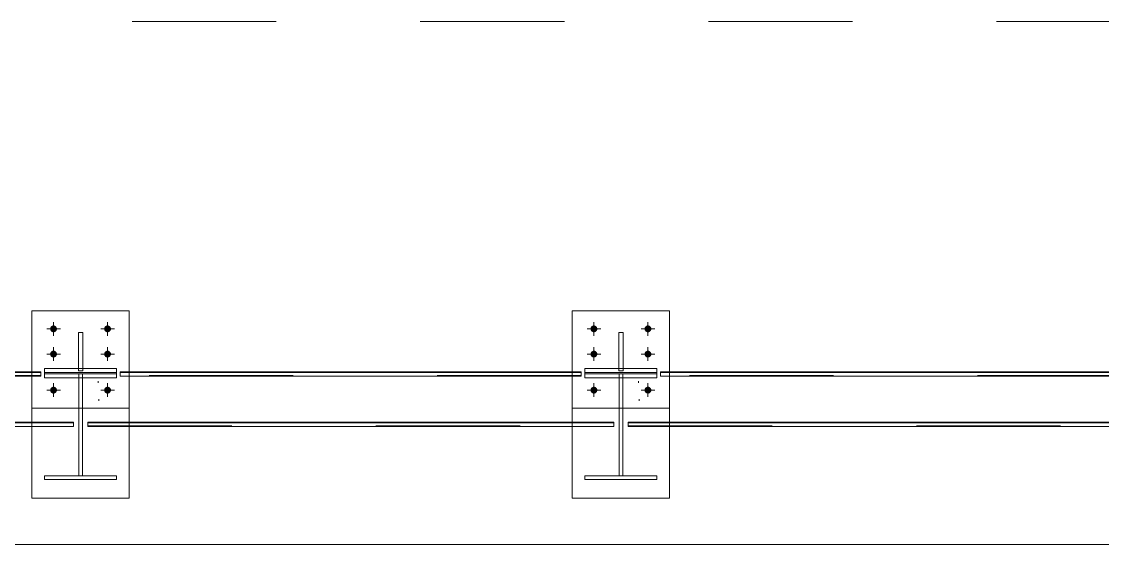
# Model space of a CAD drawing. Header units: millimetres. Extents: x 652937 to 1670132, y 1473552 to 2851037.
# Drawn here: x 663462.421 to 663465.421, y 1524528.47 to 1524529.92 of the extents above; entities that cross this region are included whole.
import ezdxf

# ---------------------------------------------------------------- set-up
doc = ezdxf.new("R2010")
doc.units = ezdxf.units.MM
doc.linetypes.add('XKITLINE00', pattern=[0])
doc.linetypes.add('XKITLINE02', pattern=[4, 2, -2])
doc.layers.add('Bolt', color=7, linetype='Continuous', lineweight=0)
doc.layers.add('Part', color=7, linetype='Continuous', lineweight=0)

# ---------------------------------------------------------------- blocks, each defined once
blk = doc.blocks.new('*A19883058')
at = {"layer": 'Part', "color": 7, "linetype": 'XKITLINE02', "lineweight": 0}
blk.add_line((74.747293, 29.4), (-6.777947, 29.4), dxfattribs=at)
blk = doc.blocks.new('*A19893059')
at = {"layer": 'Part', "color": 7, "linetype": 'XKITLINE00', "lineweight": 0}
blk.add_line((-6.027334, 22.15), (38.47801, 22.15), dxfattribs=at)
blk = doc.blocks.new('*A19913061')
at = {"layer": 'Part', "color": 7, "linetype": 'XKITLINE00', "lineweight": 0}
for p, q in [((7.532724, 24.513858), (7.532724, 24.588961)), ((8.002912, 24.588961), (7.532724, 24.588961)), ((7.532724, 24.588961), (7.533045, 24.534641)), ((7.532724, 24.513858), (7.533045, 24.459538)), ((7.533045, 24.459538), (7.533045, 24.534641)), ((7.533045, 24.534641), (8.533045, 24.534625)), ((8.533045, 24.459522), (7.533045, 24.459538)), ((8.532724, 24.588961), (8.062912, 24.588961)), ((8.532724, 24.588961), (8.533045, 24.534625)), ((8.533045, 24.534625), (8.533045, 24.459522))]:
    blk.add_line(p, q, dxfattribs=at)
at = {"layer": 'Part', "color": 7, "linetype": 'XKITLINE02', "lineweight": 0}
for p, q in [((8.532724, 24.513858), (7.532724, 24.513858)), ((8.062912, 24.588961), (8.002912, 24.588961)), ((8.532724, 24.588961), (8.532724, 24.513858)), ((8.532724, 24.513858), (8.533045, 24.459522))]:
    blk.add_line(p, q, dxfattribs=at)
blk = doc.blocks.new('*A19923062')
at = {"layer": 'Part', "color": 7, "linetype": 'XKITLINE00', "lineweight": 0}
for p, q in [((7.532724, 23.050012), (7.532724, 23.100012)), ((7.532724, 23.100012), (7.533045, 23.100012)), ((7.532724, 23.100012), (8.533045, 23.100012)), ((7.532724, 23.050012), (7.533045, 23.050012)), ((8.533045, 23.050012), (7.532724, 23.050012)), ((7.533045, 23.050012), (7.533045, 23.100012)), ((8.533045, 23.100012), (8.533045, 23.050012))]:
    blk.add_line(p, q, dxfattribs=at)
at = {"layer": 'Part', "color": 7, "linetype": 'XKITLINE02', "lineweight": 0}
for p, q in [((8.532724, 23.100012), (8.533045, 23.100012)), ((8.532724, 23.050012), (8.532724, 23.100012)), ((8.532724, 23.050012), (8.533045, 23.050012))]:
    blk.add_line(p, q, dxfattribs=at)
blk = doc.blocks.new('*A19933063')
at = {"layer": 'Part', "color": 7, "linetype": 'XKITLINE02', "lineweight": 0}
for p, q in [((8.007724, 24.513859), (8.007724, 24.45953)), ((8.057724, 24.513859), (8.007724, 24.513859)), ((8.007724, 24.513859), (8.008045, 24.459531)), ((8.057724, 23.100012), (8.057724, 24.513859)), ((8.057724, 24.513859), (8.058045, 24.45953)), ((8.007724, 23.100012), (8.008045, 23.100012)), ((8.008045, 23.100012), (8.007724, 23.100012))]:
    blk.add_line(p, q, dxfattribs=at)
at = {"layer": 'Part', "color": 7, "linetype": 'XKITLINE00', "lineweight": 0}
for p, q in [((8.007724, 24.45953), (8.007724, 23.100012)), ((8.008045, 23.100012), (8.008045, 24.459531)), ((8.008045, 24.459531), (8.058045, 24.45953)), ((8.058045, 24.45953), (8.058045, 23.100012)), ((8.058045, 23.100012), (8.008045, 23.100012))]:
    blk.add_line(p, q, dxfattribs=at)
blk = doc.blocks.new('*A20003070')
at = {"layer": 'Part', "color": 7, "linetype": 'XKITLINE02', "lineweight": 0}
for p, q in [((1.083003, 24.491829), (1.083004, 24.541761)), ((1.083045, 24.484733), (1.083003, 24.491829)), ((7.483003, 24.491829), (1.083003, 24.491829)), ((7.483003, 24.541761), (7.483003, 24.491829)), ((7.483003, 24.491829), (7.483045, 24.484629)), ((0.632992, 23.84272), (0.632992, 23.833848)), ((0.632992, 23.792789), (0.633045, 23.78378)), ((0.632992, 23.792789), (7.933009, 23.792789)), ((7.93301, 23.84272), (7.933009, 23.792789)), ((7.933009, 23.792789), (7.933063, 23.783661))]:
    blk.add_line(p, q, dxfattribs=at)
at = {"layer": 'Part', "color": 7, "linetype": 'XKITLINE00', "lineweight": 0}
for p, q in [((7.483003, 24.541761), (1.083004, 24.541761)), ((1.083004, 24.541761), (1.083045, 24.534802)), ((1.083045, 24.484733), (1.083045, 24.534802)), ((1.083045, 24.534802), (7.483045, 24.534697)), ((7.483045, 24.484629), (1.083045, 24.484733)), ((7.483003, 24.541761), (7.483045, 24.534697)), ((7.483045, 24.534697), (7.483045, 24.484629)), ((0.632992, 23.84272), (7.93301, 23.84272)), ((0.632992, 23.84272), (0.633045, 23.833848)), ((0.632992, 23.833848), (0.632992, 23.792789)), ((0.633045, 23.78378), (0.633045, 23.833848)), ((0.633045, 23.833848), (7.933063, 23.83373)), ((7.933063, 23.783661), (0.633045, 23.78378)), ((7.93301, 23.84272), (7.933063, 23.83373)), ((7.933063, 23.83373), (7.933063, 23.783661))]:
    blk.add_line(p, q, dxfattribs=at)
blk = doc.blocks.new('*A20013071')
at = {"layer": 'Part', "color": 7, "linetype": 'XKITLINE00', "lineweight": 0}
for p, q in [((14.983003, 24.541761), (8.583003, 24.541761)), ((8.583003, 24.541761), (8.583045, 24.53468)), ((8.583045, 24.484611), (8.583045, 24.53468)), ((8.583045, 24.53468), (14.983046, 24.534576)), ((14.983046, 24.484507), (8.583045, 24.484611)), ((14.983003, 24.541761), (14.983046, 24.534576)), ((14.983046, 24.534576), (14.983046, 24.484507)), ((8.132992, 23.833726), (8.132991, 23.792789)), ((8.132992, 23.84272), (15.43301, 23.84272)), ((8.132992, 23.84272), (8.133045, 23.833726)), ((8.133045, 23.783658), (8.133045, 23.833726)), ((8.133045, 23.833726), (15.433064, 23.833608)), ((15.433064, 23.783539), (8.133045, 23.783658)), ((15.43301, 23.84272), (15.433064, 23.833608)), ((15.433064, 23.833608), (15.433064, 23.783539))]:
    blk.add_line(p, q, dxfattribs=at)
at = {"layer": 'Part', "color": 7, "linetype": 'XKITLINE02', "lineweight": 0}
for p, q in [((8.583003, 24.491829), (8.583003, 24.541761)), ((8.583045, 24.484611), (8.583003, 24.491829)), ((14.983002, 24.491829), (8.583003, 24.491829)), ((14.983003, 24.541761), (14.983002, 24.491829)), ((14.983002, 24.491829), (14.983046, 24.484507)), ((8.132991, 23.792789), (8.133045, 23.783658)), ((8.132991, 23.792789), (15.433009, 23.792789)), ((8.132992, 23.84272), (8.132992, 23.833726)), ((15.43301, 23.84272), (15.433009, 23.792789)), ((15.433009, 23.792789), (15.433064, 23.783539))]:
    blk.add_line(p, q, dxfattribs=at)
blk = doc.blocks.new('*A20023072')
at = {"layer": 'Bolt'}
for points in [[(7.611, 25.148), (7.614, 25.157), (7.618, 25.165), (7.624, 25.173), (7.631, 25.178), (7.64, 25.183), (7.648, 25.186), (7.658, 25.186), (7.667, 25.186), (7.676, 25.183), (7.684, 25.178), (7.691, 25.173), (7.697, 25.165), (7.702, 25.157), (7.704, 25.148), (7.705, 25.139), (7.704, 25.13), (7.702, 25.121), (7.697, 25.113), (7.691, 25.105), (7.684, 25.099), (7.676, 25.095), (7.667, 25.092), (7.658, 25.091), (7.648, 25.092), (7.64, 25.095), (7.631, 25.099), (7.624, 25.105), (7.618, 25.113), (7.614, 25.121), (7.611, 25.13), (7.61, 25.139)], [(8.361, 25.148), (8.364, 25.157), (8.368, 25.165), (8.374, 25.173), (8.381, 25.178), (8.39, 25.183), (8.398, 25.186), (8.408, 25.186), (8.417, 25.186), (8.426, 25.183), (8.434, 25.178), (8.441, 25.173), (8.447, 25.165), (8.452, 25.157), (8.454, 25.148), (8.455, 25.139), (8.454, 25.13), (8.452, 25.121), (8.447, 25.113), (8.441, 25.105), (8.434, 25.099), (8.426, 25.095), (8.417, 25.092), (8.408, 25.091), (8.398, 25.092), (8.39, 25.095), (8.381, 25.099), (8.374, 25.105), (8.368, 25.113), (8.364, 25.121), (8.361, 25.13), (8.36, 25.139)], [(7.611, 24.798), (7.614, 24.807), (7.618, 24.815), (7.624, 24.823), (7.631, 24.828), (7.64, 24.833), (7.648, 24.836), (7.658, 24.836), (7.667, 24.836), (7.676, 24.833), (7.684, 24.828), (7.691, 24.823), (7.697, 24.815), (7.702, 24.807), (7.704, 24.798), (7.705, 24.789), (7.704, 24.78), (7.702, 24.771), (7.697, 24.763), (7.691, 24.755), (7.684, 24.749), (7.676, 24.745), (7.667, 24.742), (7.658, 24.741), (7.648, 24.742), (7.64, 24.745), (7.631, 24.749), (7.624, 24.755), (7.618, 24.763), (7.614, 24.771), (7.611, 24.78), (7.61, 24.789)], [(8.361, 24.798), (8.364, 24.807), (8.368, 24.815), (8.374, 24.823), (8.381, 24.828), (8.39, 24.833), (8.398, 24.836), (8.408, 24.836), (8.417, 24.836), (8.426, 24.833), (8.434, 24.828), (8.441, 24.823), (8.447, 24.815), (8.452, 24.807), (8.454, 24.798), (8.455, 24.789), (8.454, 24.78), (8.452, 24.771), (8.447, 24.763), (8.441, 24.755), (8.434, 24.749), (8.426, 24.745), (8.417, 24.742), (8.408, 24.741), (8.398, 24.742), (8.39, 24.745), (8.381, 24.749), (8.374, 24.755), (8.368, 24.763), (8.364, 24.771), (8.361, 24.78), (8.36, 24.789)], [(7.611, 24.298), (7.614, 24.307), (7.618, 24.315), (7.624, 24.323), (7.631, 24.328), (7.64, 24.333), (7.648, 24.336), (7.658, 24.336), (7.667, 24.336), (7.676, 24.333), (7.684, 24.328), (7.691, 24.323), (7.697, 24.315), (7.702, 24.307), (7.704, 24.298), (7.705, 24.289), (7.704, 24.28), (7.702, 24.271), (7.697, 24.263), (7.691, 24.255), (7.684, 24.249), (7.676, 24.245), (7.667, 24.242), (7.658, 24.241), (7.648, 24.242), (7.64, 24.245), (7.631, 24.249), (7.624, 24.255), (7.618, 24.263), (7.614, 24.271), (7.611, 24.28), (7.61, 24.289)], [(8.361, 24.298), (8.364, 24.307), (8.368, 24.315), (8.374, 24.323), (8.381, 24.328), (8.39, 24.333), (8.398, 24.336), (8.408, 24.336), (8.417, 24.336), (8.426, 24.333), (8.434, 24.328), (8.441, 24.323), (8.447, 24.315), (8.452, 24.307), (8.454, 24.298), (8.455, 24.289), (8.454, 24.28), (8.452, 24.271), (8.447, 24.263), (8.441, 24.255), (8.434, 24.249), (8.426, 24.245), (8.417, 24.242), (8.408, 24.241), (8.398, 24.242), (8.39, 24.245), (8.381, 24.249), (8.374, 24.255), (8.368, 24.263), (8.364, 24.271), (8.361, 24.28), (8.36, 24.289)]]:
    blk.add_hatch(color=7, dxfattribs=at).paths.add_polyline_path(points, flags=17)
at = {"layer": 'Bolt', "color": 7, "linetype": 'XKITLINE00', "lineweight": 0}
for p, q in [((7.658, 25.044), (7.658, 25.234)), ((8.408, 25.044), (8.408, 25.234)), ((7.563, 25.139), (7.753, 25.139)), ((8.313, 25.139), (8.503, 25.139)), ((7.563, 24.789), (7.753, 24.789)), ((7.658, 24.694), (7.658, 24.884)), ((8.313, 24.789), (8.503, 24.789)), ((8.408, 24.694), (8.408, 24.884)), ((7.658, 24.194), (7.658, 24.384)), ((8.408, 24.194), (8.408, 24.384)), ((7.563, 24.289), (7.753, 24.289)), ((8.313, 24.289), (8.503, 24.289))]:
    blk.add_line(p, q, dxfattribs=at)
blk = doc.blocks.new('*A20033073')
at = {"layer": 'Bolt', "color": 7, "linetype": 'XKITLINE02', "lineweight": 0}
for p, q in [((8.277052, 24.388773), (8.276897, 24.414744)), ((8.2874, 24.139325), (8.287245, 24.165296))]:
    blk.add_line(p, q, dxfattribs=at)
blk = doc.blocks.new('*A20043074')
at = {"layer": 'Part', "color": 7, "linetype": 'XKITLINE02', "lineweight": 0}
for p, q in [((8.707405, 25.388983), (7.357395, 25.388983)), ((7.357395, 24.038983), (7.357395, 25.388983)), ((7.357405, 24.038983), (7.357405, 25.388983)), ((8.707395, 25.388983), (8.707395, 24.038983)), ((8.707405, 25.388983), (8.707405, 24.038983)), ((8.707405, 24.038983), (7.357395, 24.038983))]:
    blk.add_line(p, q, dxfattribs=at)
blk = doc.blocks.new('*A20053075')
at = {"layer": 'Part', "color": 7, "linetype": 'XKITLINE00', "lineweight": 0}
for p, q in [((8.062879, 25.088958), (8.002724, 25.088958)), ((8.002724, 25.088958), (8.002724, 24.588958)), ((8.002914, 24.556827), (8.002879, 25.088958)), ((8.062879, 25.088958), (8.062914, 24.556827)), ((8.002724, 24.588958), (8.002914, 24.556827)), ((8.062914, 24.556827), (8.002914, 24.556827))]:
    blk.add_line(p, q, dxfattribs=at)
at = {"layer": 'Part', "color": 7, "linetype": 'XKITLINE02', "lineweight": 0}
for p, q in [((8.062724, 24.588958), (8.062724, 25.088958)), ((8.062724, 25.088958), (8.062879, 25.088958)), ((8.062724, 24.588958), (8.002724, 24.588958)), ((8.062914, 24.556827), (8.062724, 24.588958))]:
    blk.add_line(p, q, dxfattribs=at)
blk = doc.blocks.new('*A20063076')
at = {"layer": 'Part', "color": 7, "linetype": 'XKITLINE00', "lineweight": 0}
for p, q in [((7.357744, 25.388983), (7.357705, 25.388983)), ((8.707744, 25.388983), (7.357744, 25.388983)), ((7.357744, 25.388983), (7.357744, 24.541761)), ((8.707705, 25.388983), (8.707744, 25.388983)), ((8.707744, 25.388983), (8.707744, 24.541761)), ((7.357744, 24.484631), (7.357744, 23.84272)), ((8.707744, 24.484609), (8.707744, 23.84272)), ((7.357744, 23.78367), (7.357744, 22.788983)), ((8.707744, 23.783648), (8.707744, 22.788983)), ((7.357744, 22.788983), (7.357705, 22.788983)), ((8.707744, 22.788983), (7.357744, 22.788983)), ((8.707705, 22.788983), (8.707744, 22.788983))]:
    blk.add_line(p, q, dxfattribs=at)
at = {"layer": 'Part', "color": 7, "linetype": 'XKITLINE02', "lineweight": 0}
for p, q in [((7.357705, 25.388983), (7.357705, 22.788983)), ((8.707705, 25.388983), (8.707705, 22.788983)), ((7.357744, 24.541761), (7.357744, 24.484631)), ((8.707744, 24.541761), (8.707744, 24.484609)), ((7.357744, 23.84272), (7.357744, 23.78367)), ((8.707744, 23.84272), (8.707744, 23.783648))]:
    blk.add_line(p, q, dxfattribs=at)
blk = doc.blocks.new('*A20443114')
at = {"layer": 'Part', "color": 7, "linetype": 'XKITLINE00', "lineweight": 0}
for p, q in [((15.032723, 24.513858), (15.032723, 24.588961)), ((15.502911, 24.588961), (15.032723, 24.588961)), ((15.032723, 24.588961), (15.033046, 24.534519)), ((15.032723, 24.513858), (15.033046, 24.459416)), ((15.033046, 24.459416), (15.033046, 24.534519)), ((15.033046, 24.534519), (16.033046, 24.534503)), ((16.033046, 24.4594), (15.033046, 24.459416)), ((16.032723, 24.588961), (15.562911, 24.588961)), ((16.032723, 24.588961), (16.033046, 24.534503)), ((16.033046, 24.534503), (16.033046, 24.4594))]:
    blk.add_line(p, q, dxfattribs=at)
at = {"layer": 'Part', "color": 7, "linetype": 'XKITLINE02', "lineweight": 0}
for p, q in [((16.032723, 24.513858), (15.032723, 24.513858)), ((15.562911, 24.588961), (15.502911, 24.588961)), ((16.032723, 24.588961), (16.032723, 24.513858)), ((16.032723, 24.513858), (16.033046, 24.4594))]:
    blk.add_line(p, q, dxfattribs=at)
blk = doc.blocks.new('*A20453115')
at = {"layer": 'Part', "color": 7, "linetype": 'XKITLINE00', "lineweight": 0}
for p, q in [((15.032723, 23.050012), (15.032723, 23.100012)), ((15.032723, 23.100012), (15.033046, 23.100012)), ((15.032723, 23.100012), (16.033046, 23.100012)), ((15.032723, 23.050012), (15.033046, 23.050012)), ((16.033046, 23.050012), (15.032723, 23.050012)), ((15.033046, 23.050012), (15.033046, 23.100012)), ((16.033046, 23.100012), (16.033046, 23.050012))]:
    blk.add_line(p, q, dxfattribs=at)
at = {"layer": 'Part', "color": 7, "linetype": 'XKITLINE02', "lineweight": 0}
for p, q in [((16.032723, 23.100012), (16.033046, 23.100012)), ((16.032723, 23.050012), (16.032723, 23.100012)), ((16.032723, 23.050012), (16.033046, 23.050012))]:
    blk.add_line(p, q, dxfattribs=at)
blk = doc.blocks.new('*A20463116')
at = {"layer": 'Part', "color": 7, "linetype": 'XKITLINE02', "lineweight": 0}
for p, q in [((15.507723, 24.513859), (15.507723, 24.459408)), ((15.557723, 24.513859), (15.507723, 24.513859)), ((15.507723, 24.513859), (15.508046, 24.459409)), ((15.557723, 23.100012), (15.557723, 24.513859)), ((15.557723, 24.513859), (15.558046, 24.459408)), ((15.507723, 23.100012), (15.508046, 23.100012)), ((15.508046, 23.100012), (15.507723, 23.100012))]:
    blk.add_line(p, q, dxfattribs=at)
at = {"layer": 'Part', "color": 7, "linetype": 'XKITLINE00', "lineweight": 0}
for p, q in [((15.507723, 24.459408), (15.507723, 23.100012)), ((15.508046, 23.100012), (15.508046, 24.459409)), ((15.508046, 24.459409), (15.558046, 24.459408)), ((15.558046, 24.459408), (15.558046, 23.100012)), ((15.558046, 23.100012), (15.508046, 23.100012))]:
    blk.add_line(p, q, dxfattribs=at)
blk = doc.blocks.new('*A20613131')
at = {"layer": 'Part', "color": 7, "linetype": 'XKITLINE02', "lineweight": 0}
for p, q in [((16.083002, 24.491829), (16.083003, 24.541761)), ((16.083046, 24.484489), (16.083002, 24.491829)), ((22.483002, 24.491829), (16.083002, 24.491829)), ((22.483003, 24.541761), (22.483002, 24.491829)), ((22.483002, 24.491829), (22.483046, 24.484385)), ((15.632992, 23.84272), (15.632991, 23.833604)), ((15.632991, 23.792789), (15.633046, 23.783536)), ((15.632991, 23.792789), (22.933009, 23.792789)), ((22.933009, 23.84272), (22.933009, 23.792789)), ((22.933009, 23.792789), (22.933064, 23.783417))]:
    blk.add_line(p, q, dxfattribs=at)
at = {"layer": 'Part', "color": 7, "linetype": 'XKITLINE00', "lineweight": 0}
for p, q in [((22.483003, 24.541761), (16.083003, 24.541761)), ((16.083003, 24.541761), (16.083046, 24.534558)), ((16.083046, 24.484489), (16.083046, 24.534558)), ((16.083046, 24.534558), (22.483046, 24.534454)), ((22.483046, 24.484385), (16.083046, 24.484489)), ((22.483003, 24.541761), (22.483046, 24.534454)), ((22.483046, 24.534454), (22.483046, 24.484385)), ((15.632991, 23.833604), (15.632991, 23.792789)), ((15.632992, 23.84272), (22.933009, 23.84272)), ((15.632992, 23.84272), (15.633046, 23.833604)), ((15.633046, 23.783536), (15.633046, 23.833604)), ((15.633046, 23.833604), (22.933064, 23.833486)), ((22.933064, 23.783417), (15.633046, 23.783536)), ((22.933009, 23.84272), (22.933064, 23.833486)), ((22.933064, 23.833486), (22.933064, 23.783417))]:
    blk.add_line(p, q, dxfattribs=at)
blk = doc.blocks.new('*A20623132')
at = {"layer": 'Bolt'}
for points in [[(15.111, 25.148), (15.114, 25.157), (15.118, 25.165), (15.124, 25.173), (15.131, 25.178), (15.14, 25.183), (15.148, 25.186), (15.158, 25.186), (15.167, 25.186), (15.176, 25.183), (15.184, 25.178), (15.191, 25.173), (15.197, 25.165), (15.202, 25.157), (15.204, 25.148), (15.205, 25.139), (15.204, 25.13), (15.202, 25.121), (15.197, 25.113), (15.191, 25.105), (15.184, 25.099), (15.176, 25.095), (15.167, 25.092), (15.158, 25.091), (15.148, 25.092), (15.14, 25.095), (15.131, 25.099), (15.124, 25.105), (15.118, 25.113), (15.114, 25.121), (15.111, 25.13), (15.11, 25.139)], [(15.861, 25.148), (15.864, 25.157), (15.868, 25.165), (15.874, 25.173), (15.881, 25.178), (15.89, 25.183), (15.898, 25.186), (15.908, 25.186), (15.917, 25.186), (15.926, 25.183), (15.934, 25.178), (15.941, 25.173), (15.947, 25.165), (15.952, 25.157), (15.954, 25.148), (15.955, 25.139), (15.954, 25.13), (15.952, 25.121), (15.947, 25.113), (15.941, 25.105), (15.934, 25.099), (15.926, 25.095), (15.917, 25.092), (15.908, 25.091), (15.898, 25.092), (15.89, 25.095), (15.881, 25.099), (15.874, 25.105), (15.868, 25.113), (15.864, 25.121), (15.861, 25.13), (15.86, 25.139)], [(15.111, 24.798), (15.114, 24.807), (15.118, 24.815), (15.124, 24.823), (15.131, 24.828), (15.14, 24.833), (15.148, 24.836), (15.158, 24.836), (15.167, 24.836), (15.176, 24.833), (15.184, 24.828), (15.191, 24.823), (15.197, 24.815), (15.202, 24.807), (15.204, 24.798), (15.205, 24.789), (15.204, 24.78), (15.202, 24.771), (15.197, 24.763), (15.191, 24.755), (15.184, 24.749), (15.176, 24.745), (15.167, 24.742), (15.158, 24.741), (15.148, 24.742), (15.14, 24.745), (15.131, 24.749), (15.124, 24.755), (15.118, 24.763), (15.114, 24.771), (15.111, 24.78), (15.11, 24.789)], [(15.861, 24.798), (15.864, 24.807), (15.868, 24.815), (15.874, 24.823), (15.881, 24.828), (15.89, 24.833), (15.898, 24.836), (15.908, 24.836), (15.917, 24.836), (15.926, 24.833), (15.934, 24.828), (15.941, 24.823), (15.947, 24.815), (15.952, 24.807), (15.954, 24.798), (15.955, 24.789), (15.954, 24.78), (15.952, 24.771), (15.947, 24.763), (15.941, 24.755), (15.934, 24.749), (15.926, 24.745), (15.917, 24.742), (15.908, 24.741), (15.898, 24.742), (15.89, 24.745), (15.881, 24.749), (15.874, 24.755), (15.868, 24.763), (15.864, 24.771), (15.861, 24.78), (15.86, 24.789)], [(15.111, 24.298), (15.114, 24.307), (15.118, 24.315), (15.124, 24.323), (15.131, 24.328), (15.14, 24.333), (15.148, 24.336), (15.158, 24.336), (15.167, 24.336), (15.176, 24.333), (15.184, 24.328), (15.191, 24.323), (15.197, 24.315), (15.202, 24.307), (15.204, 24.298), (15.205, 24.289), (15.204, 24.28), (15.202, 24.271), (15.197, 24.263), (15.191, 24.255), (15.184, 24.249), (15.176, 24.245), (15.167, 24.242), (15.158, 24.241), (15.148, 24.242), (15.14, 24.245), (15.131, 24.249), (15.124, 24.255), (15.118, 24.263), (15.114, 24.271), (15.111, 24.28), (15.11, 24.289)], [(15.861, 24.298), (15.864, 24.307), (15.868, 24.315), (15.874, 24.323), (15.881, 24.328), (15.89, 24.333), (15.898, 24.336), (15.908, 24.336), (15.917, 24.336), (15.926, 24.333), (15.934, 24.328), (15.941, 24.323), (15.947, 24.315), (15.952, 24.307), (15.954, 24.298), (15.955, 24.289), (15.954, 24.28), (15.952, 24.271), (15.947, 24.263), (15.941, 24.255), (15.934, 24.249), (15.926, 24.245), (15.917, 24.242), (15.908, 24.241), (15.898, 24.242), (15.89, 24.245), (15.881, 24.249), (15.874, 24.255), (15.868, 24.263), (15.864, 24.271), (15.861, 24.28), (15.86, 24.289)]]:
    blk.add_hatch(color=7, dxfattribs=at).paths.add_polyline_path(points, flags=17)
at = {"layer": 'Bolt', "color": 7, "linetype": 'XKITLINE00', "lineweight": 0}
for p, q in [((15.158, 25.044), (15.158, 25.234)), ((15.908, 25.044), (15.908, 25.234)), ((15.063, 25.139), (15.253, 25.139)), ((15.813, 25.139), (16.003, 25.139)), ((15.063, 24.789), (15.253, 24.789)), ((15.158, 24.694), (15.158, 24.884)), ((15.813, 24.789), (16.003, 24.789)), ((15.908, 24.694), (15.908, 24.884)), ((15.158, 24.194), (15.158, 24.384)), ((15.908, 24.194), (15.908, 24.384)), ((15.063, 24.289), (15.253, 24.289)), ((15.813, 24.289), (16.003, 24.289))]:
    blk.add_line(p, q, dxfattribs=at)
blk = doc.blocks.new('*A20633133')
at = {"layer": 'Bolt', "color": 7, "linetype": 'XKITLINE02', "lineweight": 0}
for p, q in [((15.777052, 24.388773), (15.776897, 24.414744)), ((15.7874, 24.139325), (15.787245, 24.165296))]:
    blk.add_line(p, q, dxfattribs=at)
blk = doc.blocks.new('*A20643134')
at = {"layer": 'Part', "color": 7, "linetype": 'XKITLINE02', "lineweight": 0}
for p, q in [((16.207404, 25.388983), (14.857395, 25.388983)), ((14.857395, 24.038983), (14.857395, 25.388983)), ((14.857404, 24.038983), (14.857404, 25.388983)), ((16.207395, 25.388983), (16.207395, 24.038983)), ((16.207404, 25.388983), (16.207404, 24.038983)), ((16.207404, 24.038983), (14.857395, 24.038983))]:
    blk.add_line(p, q, dxfattribs=at)
blk = doc.blocks.new('*A20653135')
at = {"layer": 'Part', "color": 7, "linetype": 'XKITLINE00', "lineweight": 0}
for p, q in [((15.562878, 25.088958), (15.502723, 25.088958)), ((15.502723, 25.088958), (15.502723, 24.588958)), ((15.502914, 24.556827), (15.502878, 25.088958)), ((15.562878, 25.088958), (15.562914, 24.556827)), ((15.502723, 24.588958), (15.502914, 24.556827)), ((15.562914, 24.556827), (15.502914, 24.556827))]:
    blk.add_line(p, q, dxfattribs=at)
at = {"layer": 'Part', "color": 7, "linetype": 'XKITLINE02', "lineweight": 0}
for p, q in [((15.562723, 24.588958), (15.562723, 25.088958)), ((15.562723, 25.088958), (15.562878, 25.088958)), ((15.562723, 24.588958), (15.502723, 24.588958)), ((15.562914, 24.556827), (15.562723, 24.588958))]:
    blk.add_line(p, q, dxfattribs=at)
blk = doc.blocks.new('*A20663136')
at = {"layer": 'Part', "color": 7, "linetype": 'XKITLINE00', "lineweight": 0}
for p, q in [((14.857744, 25.388983), (14.857705, 25.388983)), ((16.207744, 25.388983), (14.857744, 25.388983)), ((14.857744, 25.388983), (14.857744, 24.541761)), ((16.207705, 25.388983), (16.207744, 25.388983)), ((16.207744, 25.388983), (16.207744, 24.541761)), ((14.857744, 24.484509), (14.857744, 23.84272)), ((16.207744, 24.484487), (16.207744, 23.84272)), ((14.857744, 23.783548), (14.857744, 22.788983)), ((16.207744, 23.783526), (16.207744, 22.788983)), ((14.857744, 22.788983), (14.857705, 22.788983)), ((16.207744, 22.788983), (14.857744, 22.788983)), ((16.207705, 22.788983), (16.207744, 22.788983))]:
    blk.add_line(p, q, dxfattribs=at)
at = {"layer": 'Part', "color": 7, "linetype": 'XKITLINE02', "lineweight": 0}
for p, q in [((14.857705, 25.388983), (14.857705, 22.788983)), ((16.207705, 25.388983), (16.207705, 22.788983)), ((14.857744, 24.541761), (14.857744, 24.484509)), ((16.207744, 24.541761), (16.207744, 24.484487)), ((14.857744, 23.84272), (14.857744, 23.783548)), ((16.207744, 23.84272), (16.207744, 23.783526))]:
    blk.add_line(p, q, dxfattribs=at)

msp = doc.modelspace()

# ---------------------------------------------------------------- block references
at = {"color": 7, "lineweight": 0, "xscale": 0.2, "yscale": 0.2, "zscale": 0.2}
for name in ['*A19883058', '*A19893059', '*A20043074', '*A20063076', '*A20643134', '*A20663136', '*A20023072', '*A20623132', '*A20053075', '*A20653135', '*A19913061', '*A20443114', '*A20003070', '*A19933063', '*A20013071', '*A20463116', '*A20613131', '*A20033073', '*A20633133', '*A19923062', '*A20453115']:
    msp.add_blockref(name, (663460.9784, 1524524.0403), dxfattribs=at)

doc.saveas('drawing.dxf')
